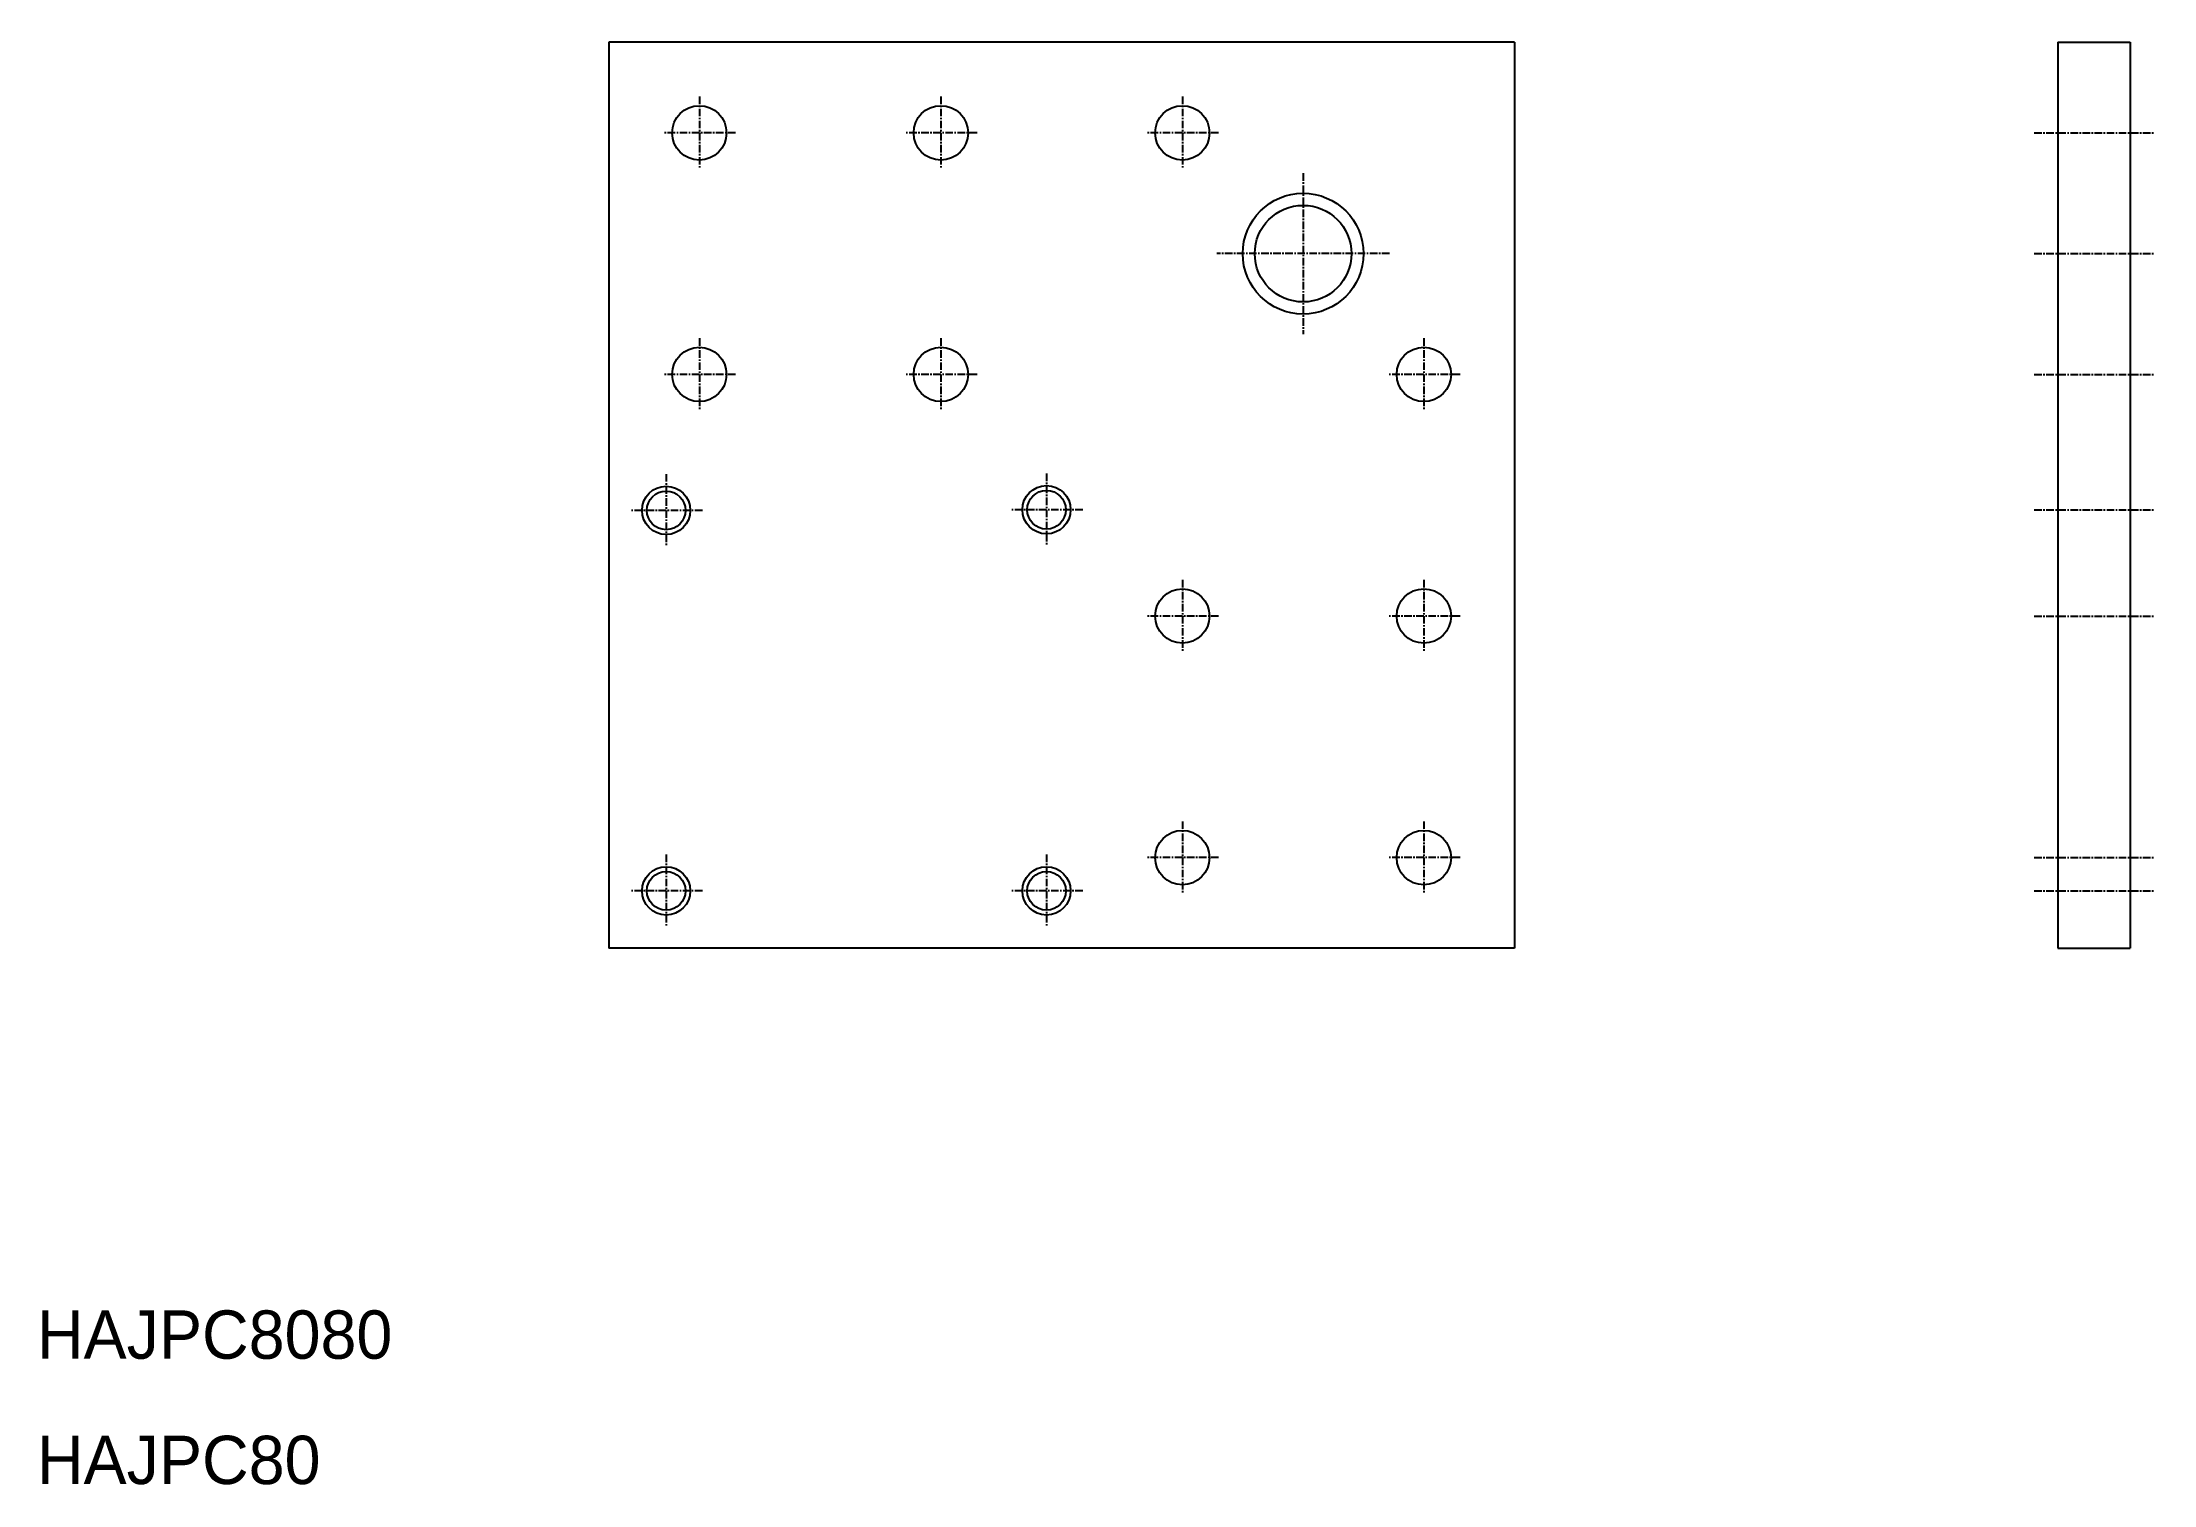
# Model space of a CAD drawing. Extents: x 1 to 351, y 0 to 239.
import ezdxf

# ---------------------------------------------------------------- set-up
doc = ezdxf.new("R2010")
doc.units = 0
doc.linetypes.add('CENTER', pattern=[2, 1.25, -0.25, 0.25, -0.25])
doc.layers.get('0').update_dxf_attribs({"linetype": 'CONTINUOUS'})
doc.layers.add('CENTER', color=1, linetype='CENTER')

msp = doc.modelspace()

# ---------------------------------------------------------------- linework, layer by layer
at = {"color": 7, "linetype": 'CONTINUOUS'}
for p, q in [((244.72, 238.72), (94.72, 238.72)), ((94.72, 238.72), (94.72, 88.72)), ((244.72, 238.72), (244.72, 88.72)), ((334.72, 238.72), (334.72, 88.72)), ((334.72, 238.72), (346.72, 238.72)), ((346.72, 238.72), (346.72, 88.72)), ((94.72, 201.22), (94.72, 201.22)), ((94.72, 163.72), (94.72, 163.72)), ((244.72, 88.72), (94.72, 88.72)), ((334.72, 88.72), (346.72, 88.72))]:
    msp.add_line(p, q, dxfattribs=at)
for centre, radius in [((109.72, 223.72), 4.5), ((149.72, 223.72), 4.5), ((189.72, 223.72), 4.5), ((209.72, 203.72), 8), ((109.72, 183.72), 4.5), ((149.72, 183.72), 4.5), ((229.72, 183.72), 4.5), ((104.22, 161.22), 3.2), ((167.22, 161.32), 3.2), ((189.72, 143.72), 4.5), ((229.72, 143.72), 4.5), ((189.72, 103.72), 4.5), ((229.72, 103.72), 4.5), ((104.22, 98.22), 3.2), ((167.22, 98.22), 3.2)]:
    msp.add_circle(centre, radius, dxfattribs=at)
at = {"color": 3, "linetype": 'CONTINUOUS'}
for centre, radius in [((209.72, 203.72), 10), ((104.22, 161.22), 4), ((167.22, 161.32), 4), ((104.22, 98.22), 4), ((167.22, 98.22), 4)]:
    msp.add_circle(centre, radius, dxfattribs=at)
at = {"layer": 'CENTER', "color": 1, "linetype": 'CENTER'}
for p, q in [((109.72, 229.72), (109.72, 217.72)), ((149.72, 229.72), (149.72, 217.72)), ((189.72, 229.72), (189.72, 217.72)), ((115.72, 223.72), (103.72, 223.72)), ((155.72, 223.72), (143.72, 223.72)), ((195.72, 223.72), (183.72, 223.72)), ((330.82, 223.72), (350.62, 223.72)), ((209.72, 217.03), (209.72, 190.41)), ((224.02, 203.72), (195.42, 203.72)), ((330.82, 203.72), (350.62, 203.72)), ((109.72, 189.72), (109.72, 177.72)), ((149.72, 189.72), (149.72, 177.72)), ((229.72, 189.72), (229.72, 177.72)), ((115.72, 183.72), (103.72, 183.72)), ((155.72, 183.72), (143.72, 183.72)), ((235.72, 183.72), (223.72, 183.72)), ((330.82, 183.72), (350.62, 183.72)), ((104.22, 167.22), (104.22, 155.22)), ((167.22, 167.32), (167.22, 155.32)), ((110.22, 161.22), (98.22, 161.22)), ((173.22, 161.32), (161.22, 161.32)), ((330.82, 161.32), (350.62, 161.32)), ((189.72, 149.72), (189.72, 137.72)), ((229.72, 149.72), (229.72, 137.72)), ((195.72, 143.72), (183.72, 143.72)), ((235.72, 143.72), (223.72, 143.72)), ((330.82, 143.72), (350.62, 143.72)), ((189.72, 109.72), (189.72, 97.72)), ((229.72, 109.72), (229.72, 97.72)), ((104.22, 104.22), (104.22, 92.22)), ((167.22, 104.22), (167.22, 92.22)), ((195.72, 103.72), (183.72, 103.72)), ((235.72, 103.72), (223.72, 103.72)), ((330.82, 103.72), (350.62, 103.72)), ((110.22, 98.22), (98.22, 98.22)), ((173.22, 98.22), (161.22, 98.22)), ((330.82, 98.22), (350.62, 98.22))]:
    msp.add_line(p, q, dxfattribs=at)

# ---------------------------------------------------------------- texts
at = {"color": 7, "linetype": 'CONTINUOUS'}
for s, p in [('HAJPC8080', (0, 20.75)), ('HAJPC80', (0, 0))]:
    msp.add_text(s, height=8, dxfattribs=at).set_placement(p)

doc.saveas('drawing.dxf')
